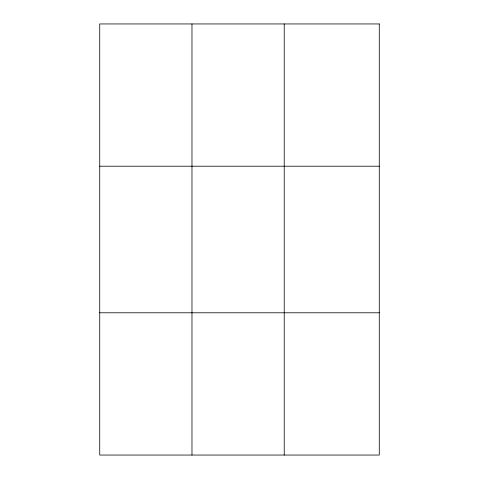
<?xml version="1.0" encoding="UTF-8"?>
<svg xmlns="http://www.w3.org/2000/svg" width="479" height="479" viewBox="0 0 479 479"><rect width="100%" height="100%" fill="white"/><g stroke="black" fill="none" stroke-linecap="round" stroke-linejoin="round"><path stroke-width="0.72" d="M191.977 455.05L191.977 23.95M284.227 455.05L284.227 23.95M99.728 166.213L379.272 166.213M99.728 312.787L379.272 312.787M379.272 23.95L379.272 455.05L99.728 455.05L99.728 23.95L379.272 23.95"/></g></svg>
